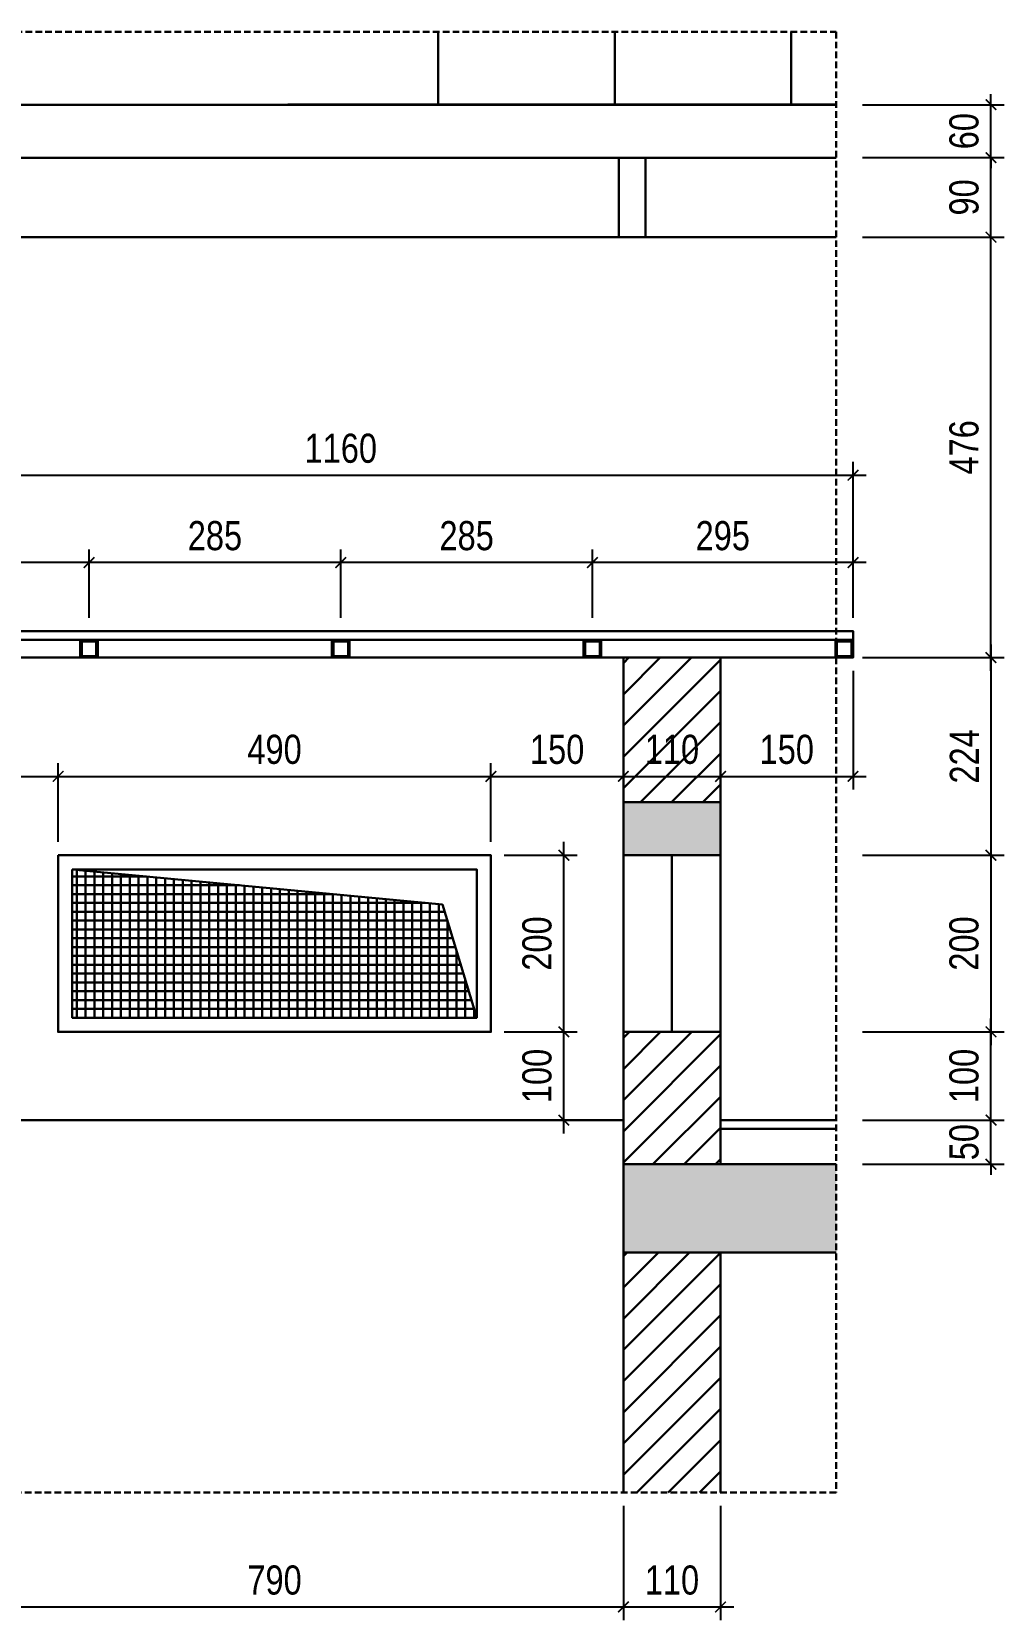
# Model space of a CAD drawing. Header units: millimetres. Extents: x -82962 to 19744, y -138000 to 4535.
# Drawn here: x -22757 to -21656, y -64810 to -63011 of the extents above; entities that cross this region are included whole.
import ezdxf

# ---------------------------------------------------------------- set-up
doc = ezdxf.new("R2010")
doc.units = ezdxf.units.MM
doc.header["$LTSCALE"] = 1000
doc.header["$MEASUREMENT"] = 0
doc.header["$PDMODE"] = 3
doc.linetypes.add('HIDDEN', pattern=[0.375, 0.25, -0.125])
doc.layers.get('0').update_dxf_attribs({"lineweight": 30})
doc.layers.get('DEFPOINTS').update_dxf_attribs({"color": 4, "lineweight": 30})
doc.layers.add('THAY', color=4, linetype='Continuous', lineweight=30)
doc.styles.add('dim', font='arial.ttf', dxfattribs={"width": 0.8})
doc.dimstyles.new('1-100-100', dxfattribs={"dimscale": 0, "dimtxt": 2.2, "dimasz": 0.8, "dimexe": 1, "dimexo": 1, "dimgap": 0.9, "dimtad": 1, "dimdec": 0, "dimzin": 0, "dimdsep": 46, "dimtxsty": 'dim', "dimblk1": 'ARCHTICK', "dimblk2": 'ARCHTICK', "dimsah": 1, "dimcen": 1, "dimdle": 1, "dimclrd": 256, "dimclre": 256, "dimclrt": 1, "dimadec": 0, "dimazin": 0, "dimtfac": 0.0001, "dimtdec": 0, "dimtix": 1, "dimtmove": 2, "dimatfit": 3, "dimldrblk": 'DOT', "dimfxl": 100, "dimtolj": 1, "dimtzin": 0, "dimarcsym": 0})

# ---------------------------------------------------------------- blocks, each defined once
blk = doc.blocks.new('_ARCHTICK')
at = {"color": 0, "linetype": 'ByBlock', "const_width": 0.15}
blk.add_lwpolyline([(-0.5, -0.5), (0.5, 0.5)], dxfattribs=at)
blk = doc.blocks.new('*D1623')
at = {"layer": 'DEFPOINTS', "color": 0, "ltscale": 0.2, "transparency": 16777216}
for p in [(-21830.8, -64243.1), (-21670.5, -64243.1), (-21830.8, -64293.1)]:
    blk.add_point(p, dxfattribs=at)
at = {"layer": 'THAY', "lineweight": -2, "ltscale": 0.2, "transparency": 16777216}
for p, q in [((-21670.5, -64243.1), (-21670.5, -64231.1)), ((-21815.8, -64243.1), (-21655.5, -64243.1)), ((-21670.5, -64293.1), (-21670.5, -64243.1)), ((-21815.8, -64293.1), (-21655.5, -64293.1)), ((-21670.5, -64293.1), (-21670.5, -64305.1))]:
    blk.add_line(p, q, dxfattribs=at)
at = {"layer": 'THAY', "lineweight": -2, "ltscale": 0.2, "transparency": 16777216, "xscale": 12.00000008646124, "yscale": 12.00000008646124, "zscale": 12.00000008646124}
for p, rotation in [((-21670.5, -64243.1), 270), ((-21670.5, -64293.1), 90)]:
    blk.add_blockref('_ARCHTICK', p, dxfattribs=dict(at, rotation=rotation))
at = {"layer": 'THAY', "color": 1, "ltscale": 0.2, "transparency": 16777216, "insert": (-21700.9, -64268.1), "char_height": 33, "attachment_point": 5, "rotation": 90, "style": 'dim'}
blk.add_mtext('\\A1;50', dxfattribs=at)
blk = doc.blocks.new('_DOT')
at = {"color": 0, "linetype": 'ByBlock', "ltscale": 10}
blk.add_line((-0.5, 0), (-1, 0), dxfattribs=at)
at = {"color": 0, "linetype": 'ByBlock', "ltscale": 10, "const_width": 0.5}
blk.add_lwpolyline([(-0.25, 0, 1), (0.25, 0, 1)], format="xyb", close=True, dxfattribs=at)
blk = doc.blocks.new('*D1624')
at = {"layer": 'DEFPOINTS', "color": 0, "ltscale": 0.2, "transparency": 16777216}
for p in [(-21830.8, -64143.1), (-21670.5, -64143.1), (-21830.8, -64243.1)]:
    blk.add_point(p, dxfattribs=at)
at = {"layer": 'THAY', "lineweight": -2, "ltscale": 0.2, "transparency": 16777216}
for p, q in [((-21670.5, -64258.1), (-21670.5, -64128.1)), ((-21815.8, -64143.1), (-21655.5, -64143.1)), ((-21815.8, -64243.1), (-21655.5, -64243.1))]:
    blk.add_line(p, q, dxfattribs=at)
at = {"layer": 'THAY', "lineweight": -2, "ltscale": 0.2, "transparency": 16777216, "xscale": 12.00000008646124, "yscale": 12.00000008646124, "zscale": 12.00000008646124}
for p, rotation in [((-21670.5, -64143.1), 90), ((-21670.5, -64243.1), 270)]:
    blk.add_blockref('_ARCHTICK', p, dxfattribs=dict(at, rotation=rotation))
at = {"layer": 'THAY', "color": 1, "ltscale": 0.2, "transparency": 16777216, "insert": (-21700.9, -64193.1), "char_height": 33, "attachment_point": 5, "rotation": 90, "style": 'dim'}
blk.add_mtext('\\A1;100', dxfattribs=at)
blk = doc.blocks.new('*D1625')
at = {"layer": 'DEFPOINTS', "color": 0, "ltscale": 0.2, "transparency": 16777216}
for p in [(-21830.8, -63243.1), (-21670.5, -63243.1), (-21830.8, -63719.3)]:
    blk.add_point(p, dxfattribs=at)
at = {"layer": 'THAY', "lineweight": -2, "ltscale": 0.2, "transparency": 16777216}
for p, q in [((-21670.5, -63734.3), (-21670.5, -63228.1)), ((-21815.8, -63243.1), (-21655.5, -63243.1)), ((-21815.8, -63719.3), (-21655.5, -63719.3))]:
    blk.add_line(p, q, dxfattribs=at)
at = {"layer": 'THAY', "lineweight": -2, "ltscale": 0.2, "transparency": 16777216, "xscale": 12.00000008646124, "yscale": 12.00000008646124, "zscale": 12.00000008646124}
for p, rotation in [((-21670.5, -63243.1), 90), ((-21670.5, -63719.3), 270)]:
    blk.add_blockref('_ARCHTICK', p, dxfattribs=dict(at, rotation=rotation))
at = {"layer": 'THAY', "color": 1, "ltscale": 0.2, "transparency": 16777216, "insert": (-21700.9, -63481.2), "char_height": 33, "attachment_point": 5, "rotation": 90, "style": 'dim'}
blk.add_mtext('\\A1;476', dxfattribs=at)
blk = doc.blocks.new('*D1626')
at = {"layer": 'DEFPOINTS', "color": 0, "ltscale": 0.2, "transparency": 16777216}
for p in [(-21830.8, -63153.1), (-21670.5, -63153.1), (-21830.8, -63243.1)]:
    blk.add_point(p, dxfattribs=at)
at = {"layer": 'THAY', "lineweight": -2, "ltscale": 0.2, "transparency": 16777216}
for p, q in [((-21670.5, -63258.1), (-21670.5, -63138.1)), ((-21815.8, -63153.1), (-21655.5, -63153.1)), ((-21815.8, -63243.1), (-21655.5, -63243.1))]:
    blk.add_line(p, q, dxfattribs=at)
at = {"layer": 'THAY', "lineweight": -2, "ltscale": 0.2, "transparency": 16777216, "xscale": 12.00000008646124, "yscale": 12.00000008646124, "zscale": 12.00000008646124}
for p, rotation in [((-21670.5, -63153.1), 90), ((-21670.5, -63243.1), 270)]:
    blk.add_blockref('_ARCHTICK', p, dxfattribs=dict(at, rotation=rotation))
at = {"layer": 'THAY', "color": 1, "ltscale": 0.2, "transparency": 16777216, "insert": (-21700.9, -63198.1), "char_height": 33, "attachment_point": 5, "rotation": 90, "style": 'dim'}
blk.add_mtext('\\A1;90', dxfattribs=at)
blk = doc.blocks.new('*D1627')
at = {"layer": 'DEFPOINTS', "color": 0, "ltscale": 0.2, "transparency": 16777216}
for p in [(-21830.8, -63093.1), (-21670.5, -63093.1), (-21830.8, -63153.1)]:
    blk.add_point(p, dxfattribs=at)
at = {"layer": 'THAY', "lineweight": -2, "ltscale": 0.2, "transparency": 16777216}
for p, q in [((-21670.5, -63093.1), (-21670.5, -63081.1)), ((-21815.8, -63093.1), (-21655.5, -63093.1)), ((-21670.5, -63153.1), (-21670.5, -63093.1)), ((-21815.8, -63153.1), (-21655.5, -63153.1)), ((-21670.5, -63153.1), (-21670.5, -63165.1))]:
    blk.add_line(p, q, dxfattribs=at)
at = {"layer": 'THAY', "lineweight": -2, "ltscale": 0.2, "transparency": 16777216, "xscale": 12.00000008646124, "yscale": 12.00000008646124, "zscale": 12.00000008646124}
for p, rotation in [((-21670.5, -63093.1), 270), ((-21670.5, -63153.1), 90)]:
    blk.add_blockref('_ARCHTICK', p, dxfattribs=dict(at, rotation=rotation))
at = {"layer": 'THAY', "color": 1, "ltscale": 0.2, "transparency": 16777216, "insert": (-21700.9, -63123.1), "char_height": 33, "attachment_point": 5, "rotation": 90, "style": 'dim'}
blk.add_mtext('\\A1;60', dxfattribs=at)
blk = doc.blocks.new('*D1632')
at = {"layer": 'DEFPOINTS', "color": 0, "ltscale": 0.2, "transparency": 16777216}
for p in [(-22876.7, -64664.9), (-22086.7, -64664.9), (-22086.7, -64794.5)]:
    blk.add_point(p, dxfattribs=at)
at = {"layer": 'THAY', "lineweight": -2, "ltscale": 0.2, "transparency": 16777216}
for p, q in [((-22876.7, -64679.9), (-22876.7, -64809.5)), ((-22086.7, -64679.9), (-22086.7, -64809.5)), ((-22891.7, -64794.5), (-22071.7, -64794.5))]:
    blk.add_line(p, q, dxfattribs=at)
at = {"layer": 'THAY', "lineweight": -2, "ltscale": 0.2, "transparency": 16777216, "xscale": 12.00000008646124, "yscale": 12.00000008646124, "zscale": 12.00000008646124, "rotation": 180}
blk.add_blockref('_ARCHTICK', (-22876.7, -64794.5), dxfattribs=at)
at = {"layer": 'THAY', "lineweight": -2, "ltscale": 0.2, "transparency": 16777216, "xscale": 12.00000008646124, "yscale": 12.00000008646124, "zscale": 12.00000008646124}
blk.add_blockref('_ARCHTICK', (-22086.7, -64794.5), dxfattribs=at)
at = {"layer": 'THAY', "color": 1, "ltscale": 0.2, "transparency": 16777216, "insert": (-22481.7, -64764.2), "char_height": 33, "attachment_point": 5, "style": 'dim'}
blk.add_mtext('\\A1;790', dxfattribs=at)
blk = doc.blocks.new('*D1633')
at = {"layer": 'DEFPOINTS', "color": 0, "ltscale": 0.2, "transparency": 16777216}
for p in [(-22086.7, -64664.9), (-21976.7, -64664.9), (-21976.7, -64794.5)]:
    blk.add_point(p, dxfattribs=at)
at = {"layer": 'THAY', "lineweight": -2, "ltscale": 0.2, "transparency": 16777216}
for p, q in [((-22086.7, -64679.9), (-22086.7, -64809.5)), ((-21976.7, -64679.9), (-21976.7, -64809.5)), ((-22101.7, -64794.5), (-21961.7, -64794.5))]:
    blk.add_line(p, q, dxfattribs=at)
at = {"layer": 'THAY', "lineweight": -2, "ltscale": 0.2, "transparency": 16777216, "xscale": 12.00000008646124, "yscale": 12.00000008646124, "zscale": 12.00000008646124, "rotation": 180}
blk.add_blockref('_ARCHTICK', (-22086.7, -64794.5), dxfattribs=at)
at = {"layer": 'THAY', "lineweight": -2, "ltscale": 0.2, "transparency": 16777216, "xscale": 12.00000008646124, "yscale": 12.00000008646124, "zscale": 12.00000008646124}
blk.add_blockref('_ARCHTICK', (-21976.7, -64794.5), dxfattribs=at)
at = {"layer": 'THAY', "color": 1, "ltscale": 0.2, "transparency": 16777216, "insert": (-22031.7, -64764.2), "char_height": 33, "attachment_point": 5, "style": 'dim'}
blk.add_mtext('\\A1;110', dxfattribs=at)
blk = doc.blocks.new('*D1658')
at = {"layer": 'DEFPOINTS', "color": 0, "ltscale": 0.2, "transparency": 16777216}
for p in [(-21830.8, -63719.3), (-21830.8, -63943.1), (-21670.5, -63943.1)]:
    blk.add_point(p, dxfattribs=at)
at = {"layer": 'THAY', "lineweight": -2, "ltscale": 0.2, "transparency": 16777216}
for p, q in [((-21815.8, -63719.3), (-21655.5, -63719.3)), ((-21670.5, -63704.3), (-21670.5, -63958.1)), ((-21815.8, -63943.1), (-21655.5, -63943.1))]:
    blk.add_line(p, q, dxfattribs=at)
at = {"layer": 'THAY', "lineweight": -2, "ltscale": 0.2, "transparency": 16777216, "xscale": 12.00000008646124, "yscale": 12.00000008646124, "zscale": 12.00000008646124}
for p, rotation in [((-21670.5, -63719.3), 90), ((-21670.5, -63943.1), 270)]:
    blk.add_blockref('_ARCHTICK', p, dxfattribs=dict(at, rotation=rotation))
at = {"layer": 'THAY', "color": 1, "ltscale": 0.2, "transparency": 16777216, "insert": (-21700.6, -63831.2), "char_height": 33, "attachment_point": 5, "rotation": 90, "style": 'dim'}
blk.add_mtext('\\A1;224', dxfattribs=at)
blk = doc.blocks.new('*D1659')
at = {"layer": 'DEFPOINTS', "color": 0, "ltscale": 0.2, "transparency": 16777216}
for p in [(-21830.8, -63943.1), (-21830.8, -64143.1), (-21670.5, -64143.1)]:
    blk.add_point(p, dxfattribs=at)
at = {"layer": 'THAY', "lineweight": -2, "ltscale": 0.2, "transparency": 16777216}
for p, q in [((-21670.5, -63928.1), (-21670.5, -64158.1)), ((-21815.8, -63943.1), (-21655.5, -63943.1)), ((-21815.8, -64143.1), (-21655.5, -64143.1))]:
    blk.add_line(p, q, dxfattribs=at)
at = {"layer": 'THAY', "lineweight": -2, "ltscale": 0.2, "transparency": 16777216, "xscale": 12.00000008646124, "yscale": 12.00000008646124, "zscale": 12.00000008646124}
for p, rotation in [((-21670.5, -63943.1), 90), ((-21670.5, -64143.1), 270)]:
    blk.add_blockref('_ARCHTICK', p, dxfattribs=dict(at, rotation=rotation))
at = {"layer": 'THAY', "color": 1, "ltscale": 0.2, "transparency": 16777216, "insert": (-21700.9, -64043.1), "char_height": 33, "attachment_point": 5, "rotation": 90, "style": 'dim'}
blk.add_mtext('\\A1;200', dxfattribs=at)
blk = doc.blocks.new('*D1660')
at = {"layer": 'DEFPOINTS', "color": 0, "ltscale": 0.2, "transparency": 16777216}
for p in [(-22726.7, -63853.8), (-22876.7, -63943.1), (-22726.7, -63943.1)]:
    blk.add_point(p, dxfattribs=at)
at = {"layer": 'THAY', "lineweight": -2, "ltscale": 0.2, "transparency": 16777216}
for p, q in [((-22876.7, -63928.1), (-22876.7, -63838.8)), ((-22726.7, -63928.1), (-22726.7, -63838.8)), ((-22891.7, -63853.8), (-22711.7, -63853.8))]:
    blk.add_line(p, q, dxfattribs=at)
at = {"layer": 'THAY', "lineweight": -2, "ltscale": 0.2, "transparency": 16777216, "xscale": 12.00000008646124, "yscale": 12.00000008646124, "zscale": 12.00000008646124, "rotation": 180}
blk.add_blockref('_ARCHTICK', (-22876.7, -63853.8), dxfattribs=at)
at = {"layer": 'THAY', "lineweight": -2, "ltscale": 0.2, "transparency": 16777216, "xscale": 12.00000008646124, "yscale": 12.00000008646124, "zscale": 12.00000008646124}
blk.add_blockref('_ARCHTICK', (-22726.7, -63853.8), dxfattribs=at)
at = {"layer": 'THAY', "color": 1, "ltscale": 0.2, "transparency": 16777216, "insert": (-22801.7, -63823.4), "char_height": 33, "attachment_point": 5, "style": 'dim'}
blk.add_mtext('\\A1;150', dxfattribs=at)
blk = doc.blocks.new('*D1661')
at = {"layer": 'DEFPOINTS', "color": 0, "ltscale": 0.2, "transparency": 16777216}
for p in [(-22236.7, -63853.8), (-22726.7, -63943.1), (-22236.7, -63943.1)]:
    blk.add_point(p, dxfattribs=at)
at = {"layer": 'THAY', "lineweight": -2, "ltscale": 0.2, "transparency": 16777216}
for p, q in [((-22726.7, -63928.1), (-22726.7, -63838.8)), ((-22236.7, -63928.1), (-22236.7, -63838.8)), ((-22741.7, -63853.8), (-22221.7, -63853.8))]:
    blk.add_line(p, q, dxfattribs=at)
at = {"layer": 'THAY', "lineweight": -2, "ltscale": 0.2, "transparency": 16777216, "xscale": 12.00000008646124, "yscale": 12.00000008646124, "zscale": 12.00000008646124, "rotation": 180}
blk.add_blockref('_ARCHTICK', (-22726.7, -63853.8), dxfattribs=at)
at = {"layer": 'THAY', "lineweight": -2, "ltscale": 0.2, "transparency": 16777216, "xscale": 12.00000008646124, "yscale": 12.00000008646124, "zscale": 12.00000008646124}
blk.add_blockref('_ARCHTICK', (-22236.7, -63853.8), dxfattribs=at)
at = {"layer": 'THAY', "color": 1, "ltscale": 0.2, "transparency": 16777216, "insert": (-22481.7, -63823.4), "char_height": 33, "attachment_point": 5, "style": 'dim'}
blk.add_mtext('\\A1;490', dxfattribs=at)
blk = doc.blocks.new('*D1662')
at = {"layer": 'DEFPOINTS', "color": 0, "ltscale": 0.2, "transparency": 16777216}
for p in [(-22086.7, -63853.8), (-22236.7, -63943.1), (-22086.7, -63943.1)]:
    blk.add_point(p, dxfattribs=at)
at = {"layer": 'THAY', "lineweight": -2, "ltscale": 0.2, "transparency": 16777216}
for p, q in [((-22236.7, -63928.1), (-22236.7, -63838.8)), ((-22086.7, -63928.1), (-22086.7, -63838.8)), ((-22251.7, -63853.8), (-22071.7, -63853.8))]:
    blk.add_line(p, q, dxfattribs=at)
at = {"layer": 'THAY', "lineweight": -2, "ltscale": 0.2, "transparency": 16777216, "xscale": 12.00000008646124, "yscale": 12.00000008646124, "zscale": 12.00000008646124, "rotation": 180}
blk.add_blockref('_ARCHTICK', (-22236.7, -63853.8), dxfattribs=at)
at = {"layer": 'THAY', "lineweight": -2, "ltscale": 0.2, "transparency": 16777216, "xscale": 12.00000008646124, "yscale": 12.00000008646124, "zscale": 12.00000008646124}
blk.add_blockref('_ARCHTICK', (-22086.7, -63853.8), dxfattribs=at)
at = {"layer": 'THAY', "color": 1, "ltscale": 0.2, "transparency": 16777216, "insert": (-22161.7, -63823.4), "char_height": 33, "attachment_point": 5, "style": 'dim'}
blk.add_mtext('\\A1;150', dxfattribs=at)
blk = doc.blocks.new('*D1663')
at = {"layer": 'DEFPOINTS', "color": 0, "ltscale": 0.2, "transparency": 16777216}
for p in [(-21976.7, -63853.8), (-22086.7, -63943.1), (-21976.7, -63943.1)]:
    blk.add_point(p, dxfattribs=at)
at = {"layer": 'THAY', "lineweight": -2, "ltscale": 0.2, "transparency": 16777216}
for p, q in [((-22086.7, -63928.1), (-22086.7, -63838.8)), ((-21976.7, -63928.1), (-21976.7, -63838.8)), ((-22101.7, -63853.8), (-21961.7, -63853.8))]:
    blk.add_line(p, q, dxfattribs=at)
at = {"layer": 'THAY', "lineweight": -2, "ltscale": 0.2, "transparency": 16777216, "xscale": 12.00000008646124, "yscale": 12.00000008646124, "zscale": 12.00000008646124, "rotation": 180}
blk.add_blockref('_ARCHTICK', (-22086.7, -63853.8), dxfattribs=at)
at = {"layer": 'THAY', "lineweight": -2, "ltscale": 0.2, "transparency": 16777216, "xscale": 12.00000008646124, "yscale": 12.00000008646124, "zscale": 12.00000008646124}
blk.add_blockref('_ARCHTICK', (-21976.7, -63853.8), dxfattribs=at)
at = {"layer": 'THAY', "color": 1, "ltscale": 0.2, "transparency": 16777216, "insert": (-22031.7, -63823.4), "char_height": 33, "attachment_point": 5, "style": 'dim'}
blk.add_mtext('\\A1;110', dxfattribs=at)
blk = doc.blocks.new('*D1664')
at = {"layer": 'DEFPOINTS', "color": 0, "ltscale": 0.2, "transparency": 16777216}
for p in [(-22236.7, -64143.1), (-22154.1, -64143.1), (-22239.4, -64243.1)]:
    blk.add_point(p, dxfattribs=at)
at = {"layer": 'THAY', "lineweight": -2, "ltscale": 0.2, "transparency": 16777216}
for p, q in [((-22154.1, -64258.1), (-22154.1, -64128.1)), ((-22221.7, -64143.1), (-22139.1, -64143.1)), ((-22224.4, -64243.1), (-22139.1, -64243.1))]:
    blk.add_line(p, q, dxfattribs=at)
at = {"layer": 'THAY', "lineweight": -2, "ltscale": 0.2, "transparency": 16777216, "xscale": 12.00000008646124, "yscale": 12.00000008646124, "zscale": 12.00000008646124}
for p, rotation in [((-22154.1, -64143.1), 90), ((-22154.1, -64243.1), 270)]:
    blk.add_blockref('_ARCHTICK', p, dxfattribs=dict(at, rotation=rotation))
at = {"layer": 'THAY', "color": 1, "ltscale": 0.2, "transparency": 16777216, "insert": (-22184.4, -64193.1), "char_height": 33, "attachment_point": 5, "rotation": 90, "style": 'dim'}
blk.add_mtext('\\A1;100', dxfattribs=at)
blk = doc.blocks.new('*D1665')
at = {"layer": 'DEFPOINTS', "color": 0, "ltscale": 0.2, "transparency": 16777216}
for p in [(-22236.7, -63943.1), (-22154.1, -63943.1), (-22236.7, -64143.1)]:
    blk.add_point(p, dxfattribs=at)
at = {"layer": 'THAY', "lineweight": -2, "ltscale": 0.2, "transparency": 16777216}
for p, q in [((-22154.1, -64158.1), (-22154.1, -63928.1)), ((-22221.7, -63943.1), (-22139.1, -63943.1)), ((-22221.7, -64143.1), (-22139.1, -64143.1))]:
    blk.add_line(p, q, dxfattribs=at)
at = {"layer": 'THAY', "lineweight": -2, "ltscale": 0.2, "transparency": 16777216, "xscale": 12.00000008646124, "yscale": 12.00000008646124, "zscale": 12.00000008646124}
for p, rotation in [((-22154.1, -63943.1), 90), ((-22154.1, -64143.1), 270)]:
    blk.add_blockref('_ARCHTICK', p, dxfattribs=dict(at, rotation=rotation))
at = {"layer": 'THAY', "color": 1, "ltscale": 0.2, "transparency": 16777216, "insert": (-22184.4, -64043.1), "char_height": 33, "attachment_point": 5, "rotation": 90, "style": 'dim'}
blk.add_mtext('\\A1;200', dxfattribs=at)
blk = doc.blocks.new('*D1670')
at = {"layer": 'DEFPOINTS', "color": 0, "ltscale": 0.2, "transparency": 16777216}
for p in [(-21976.7, -63719.3), (-21826.7, -63719.3), (-21826.7, -63853.8)]:
    blk.add_point(p, dxfattribs=at)
at = {"layer": 'THAY', "lineweight": -2, "ltscale": 0.2, "transparency": 16777216}
for p, q in [((-21976.7, -63734.3), (-21976.7, -63868.8)), ((-21826.7, -63734.3), (-21826.7, -63868.8)), ((-21991.7, -63853.8), (-21811.7, -63853.8))]:
    blk.add_line(p, q, dxfattribs=at)
at = {"layer": 'THAY', "lineweight": -2, "ltscale": 0.2, "transparency": 16777216, "xscale": 12.00000008646124, "yscale": 12.00000008646124, "zscale": 12.00000008646124, "rotation": 180}
blk.add_blockref('_ARCHTICK', (-21976.7, -63853.8), dxfattribs=at)
at = {"layer": 'THAY', "lineweight": -2, "ltscale": 0.2, "transparency": 16777216, "xscale": 12.00000008646124, "yscale": 12.00000008646124, "zscale": 12.00000008646124}
blk.add_blockref('_ARCHTICK', (-21826.7, -63853.8), dxfattribs=at)
at = {"layer": 'THAY', "color": 1, "ltscale": 0.2, "transparency": 16777216, "insert": (-21901.7, -63823.4), "char_height": 33, "attachment_point": 5, "style": 'dim'}
blk.add_mtext('\\A1;150', dxfattribs=at)
blk = doc.blocks.new('*D1671')
at = {"layer": 'DEFPOINTS', "color": 0, "ltscale": 0.2, "transparency": 16777216}
for p in [(-22121.7, -63611.7), (-22121.7, -63689.3), (-21826.7, -63689.3)]:
    blk.add_point(p, dxfattribs=at)
at = {"layer": 'THAY', "lineweight": -2, "ltscale": 0.2, "transparency": 16777216}
for p, q in [((-21811.7, -63611.7), (-22136.7, -63611.7)), ((-22121.7, -63674.3), (-22121.7, -63596.7)), ((-21826.7, -63674.3), (-21826.7, -63596.7))]:
    blk.add_line(p, q, dxfattribs=at)
at = {"layer": 'THAY', "lineweight": -2, "ltscale": 0.2, "transparency": 16777216, "xscale": 12.00000008646124, "yscale": 12.00000008646124, "zscale": 12.00000008646124, "rotation": 180}
blk.add_blockref('_ARCHTICK', (-22121.7, -63611.7), dxfattribs=at)
at = {"layer": 'THAY', "lineweight": -2, "ltscale": 0.2, "transparency": 16777216, "xscale": 12.00000008646124, "yscale": 12.00000008646124, "zscale": 12.00000008646124}
blk.add_blockref('_ARCHTICK', (-21826.7, -63611.7), dxfattribs=at)
at = {"layer": 'THAY', "color": 1, "ltscale": 0.2, "transparency": 16777216, "insert": (-21974.2, -63581.4), "char_height": 33, "attachment_point": 5, "style": 'dim'}
blk.add_mtext('\\A1;295', dxfattribs=at)
blk = doc.blocks.new('*D1672')
at = {"layer": 'DEFPOINTS', "color": 0, "ltscale": 0.2, "transparency": 16777216}
for p in [(-22406.7, -63611.7), (-22406.7, -63689.3), (-22121.7, -63689.3)]:
    blk.add_point(p, dxfattribs=at)
at = {"layer": 'THAY', "lineweight": -2, "ltscale": 0.2, "transparency": 16777216}
for p, q in [((-22106.7, -63611.7), (-22421.7, -63611.7)), ((-22406.7, -63674.3), (-22406.7, -63596.7)), ((-22121.7, -63674.3), (-22121.7, -63596.7))]:
    blk.add_line(p, q, dxfattribs=at)
at = {"layer": 'THAY', "lineweight": -2, "ltscale": 0.2, "transparency": 16777216, "xscale": 12.00000008646124, "yscale": 12.00000008646124, "zscale": 12.00000008646124, "rotation": 180}
blk.add_blockref('_ARCHTICK', (-22406.7, -63611.7), dxfattribs=at)
at = {"layer": 'THAY', "lineweight": -2, "ltscale": 0.2, "transparency": 16777216, "xscale": 12.00000008646124, "yscale": 12.00000008646124, "zscale": 12.00000008646124}
blk.add_blockref('_ARCHTICK', (-22121.7, -63611.7), dxfattribs=at)
at = {"layer": 'THAY', "color": 1, "ltscale": 0.2, "transparency": 16777216, "insert": (-22264.2, -63581.4), "char_height": 33, "attachment_point": 5, "style": 'dim'}
blk.add_mtext('\\A1;285', dxfattribs=at)
blk = doc.blocks.new('*D1673')
at = {"layer": 'DEFPOINTS', "color": 0, "ltscale": 0.2, "transparency": 16777216}
for p in [(-22691.7, -63611.7), (-22691.7, -63689.3), (-22406.7, -63689.3)]:
    blk.add_point(p, dxfattribs=at)
at = {"layer": 'THAY', "lineweight": -2, "ltscale": 0.2, "transparency": 16777216}
for p, q in [((-22391.7, -63611.7), (-22706.7, -63611.7)), ((-22691.7, -63674.3), (-22691.7, -63596.7)), ((-22406.7, -63674.3), (-22406.7, -63596.7))]:
    blk.add_line(p, q, dxfattribs=at)
at = {"layer": 'THAY', "lineweight": -2, "ltscale": 0.2, "transparency": 16777216, "xscale": 12.00000008646124, "yscale": 12.00000008646124, "zscale": 12.00000008646124, "rotation": 180}
blk.add_blockref('_ARCHTICK', (-22691.7, -63611.7), dxfattribs=at)
at = {"layer": 'THAY', "lineweight": -2, "ltscale": 0.2, "transparency": 16777216, "xscale": 12.00000008646124, "yscale": 12.00000008646124, "zscale": 12.00000008646124}
blk.add_blockref('_ARCHTICK', (-22406.7, -63611.7), dxfattribs=at)
at = {"layer": 'THAY', "color": 1, "ltscale": 0.2, "transparency": 16777216, "insert": (-22549.2, -63581.4), "char_height": 33, "attachment_point": 5, "style": 'dim'}
blk.add_mtext('\\A1;285', dxfattribs=at)
blk = doc.blocks.new('*D1674')
at = {"layer": 'DEFPOINTS', "color": 0, "ltscale": 0.2, "transparency": 16777216}
for p in [(-22986.7, -63611.7), (-22986.7, -63686.9), (-22691.7, -63689.3)]:
    blk.add_point(p, dxfattribs=at)
at = {"layer": 'THAY', "lineweight": -2, "ltscale": 0.2, "transparency": 16777216}
for p, q in [((-22676.7, -63611.7), (-23001.7, -63611.7)), ((-22986.7, -63671.9), (-22986.7, -63596.7)), ((-22691.7, -63674.3), (-22691.7, -63596.7))]:
    blk.add_line(p, q, dxfattribs=at)
at = {"layer": 'THAY', "lineweight": -2, "ltscale": 0.2, "transparency": 16777216, "xscale": 12.00000008646124, "yscale": 12.00000008646124, "zscale": 12.00000008646124, "rotation": 180}
blk.add_blockref('_ARCHTICK', (-22986.7, -63611.7), dxfattribs=at)
at = {"layer": 'THAY', "lineweight": -2, "ltscale": 0.2, "transparency": 16777216, "xscale": 12.00000008646124, "yscale": 12.00000008646124, "zscale": 12.00000008646124}
blk.add_blockref('_ARCHTICK', (-22691.7, -63611.7), dxfattribs=at)
at = {"layer": 'THAY', "color": 1, "ltscale": 0.2, "transparency": 16777216, "insert": (-22839.2, -63581.4), "char_height": 33, "attachment_point": 5, "style": 'dim'}
blk.add_mtext('\\A1;295', dxfattribs=at)
blk = doc.blocks.new('*D1758')
at = {"layer": 'DEFPOINTS', "color": 0, "ltscale": 0.2, "transparency": 16777216}
for p in [(-21826.7, -63512.7), (-22986.7, -63689.3), (-21826.7, -63689.3)]:
    blk.add_point(p, dxfattribs=at)
at = {"layer": 'THAY', "lineweight": -2, "ltscale": 0.2, "transparency": 16777216}
for p, q in [((-22986.7, -63674.3), (-22986.7, -63497.7)), ((-21826.7, -63674.3), (-21826.7, -63497.7)), ((-23001.7, -63512.7), (-21811.7, -63512.7))]:
    blk.add_line(p, q, dxfattribs=at)
at = {"layer": 'THAY', "lineweight": -2, "ltscale": 0.2, "transparency": 16777216, "xscale": 12.00000008646124, "yscale": 12.00000008646124, "zscale": 12.00000008646124, "rotation": 180}
blk.add_blockref('_ARCHTICK', (-22986.7, -63512.7), dxfattribs=at)
at = {"layer": 'THAY', "lineweight": -2, "ltscale": 0.2, "transparency": 16777216, "xscale": 12.00000008646124, "yscale": 12.00000008646124, "zscale": 12.00000008646124}
blk.add_blockref('_ARCHTICK', (-21826.7, -63512.7), dxfattribs=at)
at = {"layer": 'THAY', "color": 1, "ltscale": 0.2, "transparency": 16777216, "insert": (-22406.7, -63482.4), "char_height": 33, "attachment_point": 5, "style": 'dim'}
blk.add_mtext('\\A1;1160', dxfattribs=at)

msp = doc.modelspace()

# ---------------------------------------------------------------- hatches: boundary and pattern name
at = {"layer": 'THAY', "ltscale": 0.2}
h = msp.add_hatch(dxfattribs=at)
h.set_pattern_fill('_USER', color=256, scale=200, style=0, double=1, pattern_type=0)
h.set_pattern_definition([(180, (-18696.71, -63093.15), (0, 200), []), (90, (-18696.71, -63093.15), (200, 1e-14), [])])
h.paths.add_polyline_path([(-22466.71168, -63010.5176), (-21845.75749, -63010.5176), (-21845.75749, -63093.14737), (-22466.71168, -63093.14737)])
h = msp.add_hatch(dxfattribs=at)
h.set_pattern_fill('ANSI31', color=256, scale=200, style=0, double=1)
h.set_pattern_definition([(45, (-23096.712, -64664.91), (-17.67767, 17.67767), [])])
h.paths.add_polyline_path([(-22876.71168, -63719.31146), (-22986.71168, -63719.31146), (-22986.71168, -63498.01904), (-22986.71168, -63343.14737), (-23096.71168, -63343.14737), (-23096.71168, -64243.14737), (-22876.71168, -64243.14737)])
h.paths.add_polyline_path([(-21976.71168, -64393.14737), (-22086.71168, -64393.14737), (-22086.71168, -64664.91019), (-21976.71168, -64664.91019)])
h.paths.add_polyline_path([(-22986.71168, -64593.14737), (-23096.71168, -64593.14737), (-23096.71168, -64664.91019), (-22986.71168, -64664.91019)])
h.paths.add_polyline_path([(-21976.71168, -64143.14737), (-22086.71168, -64143.14737), (-22086.71168, -64293.14737), (-21976.71168, -64293.14737)])
h.paths.add_polyline_path([(-22086.71168, -63883.14737), (-21976.71168, -63883.14737), (-21976.71168, -63719.31146), (-22086.71168, -63719.31146)])
msp.add_hatch(color=256, dxfattribs=at).paths.add_polyline_path([(-21976.71168, -63883.14737), (-22086.71168, -63883.14737), (-22086.71168, -63943.14737), (-21976.71168, -63943.14737)])
h = msp.add_hatch(dxfattribs=at)
h.set_pattern_fill('_USER', color=256, scale=10, style=0, double=1, pattern_type=0)
h.set_pattern_definition([(0, (-22665.712, -64127.147), (0, 10), []), (90, (-22665.712, -64127.147), (-10, 6e-16), [])])
h.paths.add_polyline_path([(-22252.71168, -64127.14737), (-22291.56485, -63998.99496), (-22710.71168, -63959.14737), (-22710.71168, -64127.14737)])
h = msp.add_hatch(color=256, dxfattribs=at)
h.paths.add_polyline_path([(-21845.75749, -64293.14737), (-22086.71168, -64293.14737), (-22086.71168, -64393.14737), (-21845.75749, -64393.14737)])
h.paths.add_polyline_path([(-22876.71168, -64243.14737), (-23096.71168, -64243.14737), (-23096.71168, -64593.14737), (-22876.71168, -64593.14737)])

# ---------------------------------------------------------------- linework, layer by layer
at = {"layer": 'THAY'}
for p, q in [((-22091.71168, -63243.14737), (-22091.71168, -63153.14737)), ((-22061.71168, -63243.14737), (-22061.71168, -63153.14737)), ((-21976.71168, -64593.14737), (-21976.71168, -64664.91019))]:
    msp.add_line(p, q, dxfattribs=at)
at = {"layer": 'THAY', "linetype": 'Continuous'}
for p, q in [((-22086.71168, -63719.31146), (-22086.71168, -63943.14737)), ((-21976.71168, -63719.31146), (-21976.71168, -63943.14737)), ((-22086.71168, -64143.14737), (-22086.71168, -64293.14737)), ((-21976.71168, -64143.14737), (-21976.71168, -64293.14737)), ((-22086.71168, -64664.91019), (-22086.71168, -64393.14737)), ((-21976.71168, -64664.91019), (-21976.71168, -64393.14737))]:
    msp.add_line(p, q, dxfattribs=at)
at = {"layer": 'THAY', "ltscale": 0.2}
msp.add_line((-22086.71168, -64293.14737), (-22086.71168, -64393.14737), dxfattribs=at)
at = {"layer": 'THAY', "linetype": 'HIDDEN', "ltscale": 0.03}
msp.add_lwpolyline([(-21845.75749, -64664.91019), (-23236.2567, -64664.91019), (-23236.2567, -63010.5176), (-21845.75749, -63010.5176)], close=True, dxfattribs=at)
at = {"layer": 'THAY'}
for points in [[(-21845.75749, -63093.14737), (-22876.71168, -63093.14737)], [(-21845.75749, -63153.14737), (-22876.71168, -63153.14737)], [(-21845.75749, -63243.14737), (-22876.71168, -63243.14737)]]:
    msp.add_lwpolyline(points, dxfattribs=at)
at = {"layer": 'THAY', "ltscale": 0.2}
for points in [[(-22986.71168, -63689.31146), (-21826.71168, -63689.31146), (-21826.71168, -63699.31146), (-21975.05077, -63699.31146), (-21975.05077, -63699.31146), (-22986.71168, -63699.31146)], [(-21826.71168, -63719.31146), (-22986.71168, -63719.31146)], [(-21976.71168, -63719.31146), (-22086.71168, -63719.31146)], [(-22086.71168, -63943.14737), (-21976.71168, -63943.14737)], [(-22031.71168, -63943.14737), (-22031.71168, -64143.14737)], [(-22710.71168, -63959.14737), (-22291.56485, -63998.99496), (-22252.71168, -64127.14737)], [(-21976.71168, -64143.14737), (-22086.71168, -64143.14737)], [(-21845.75749, -64293.14737), (-22086.71168, -64293.14737)]]:
    msp.add_lwpolyline(points, dxfattribs=at)
for points in [[(-22701.71168, -63719.31146), (-22681.71168, -63719.31146), (-22681.71168, -63699.31146), (-22701.71168, -63699.31146)], [(-22699.91168, -63717.51146), (-22683.51168, -63717.51146), (-22683.51168, -63701.11146), (-22699.91168, -63701.11146)], [(-22416.71168, -63719.31146), (-22396.71168, -63719.31146), (-22396.71168, -63699.31146), (-22416.71168, -63699.31146)], [(-22414.91168, -63717.51146), (-22398.51168, -63717.51146), (-22398.51168, -63701.11146), (-22414.91168, -63701.11146)], [(-22111.71168, -63719.31146), (-22131.71168, -63719.31146), (-22131.71168, -63699.31146), (-22111.71168, -63699.31146)], [(-22113.51168, -63717.51146), (-22129.91168, -63717.51146), (-22129.91168, -63701.11146), (-22113.51168, -63701.11146)], [(-21846.71168, -63719.31146), (-21826.71168, -63719.31146), (-21826.71168, -63699.31146), (-21846.71168, -63699.31146)], [(-21844.91168, -63717.51146), (-21828.51168, -63717.51146), (-21828.51168, -63701.11146), (-21844.91168, -63701.11146)], [(-22726.71168, -63943.14737), (-22236.71168, -63943.14737), (-22236.71168, -64143.14737), (-22726.71168, -64143.14737)], [(-22086.71168, -63943.14737), (-21976.71168, -63943.14737), (-21976.71168, -64143.14737), (-22086.71168, -64143.14737)], [(-22710.71168, -63959.14737), (-22252.71168, -63959.14737), (-22252.71168, -64127.14737), (-22710.71168, -64127.14737)]]:
    msp.add_lwpolyline(points, close=True, dxfattribs=at)
at = {"layer": 'THAY', "ltscale": 0.5}
msp.add_lwpolyline([(-22086.71168, -63883.14737), (-21976.71168, -63883.14737), (-21976.71168, -63943.14737), (-22086.71168, -63943.14737)], close=True, dxfattribs=at)
at = {"layer": 'THAY', "ltscale": 0.01}
for points in [[(-22086.71168, -64243.14737), (-23236.2567, -64243.14737)], [(-21845.75749, -64243.14737), (-21976.71168, -64243.14737)]]:
    msp.add_lwpolyline(points, dxfattribs=at)
at = {"layer": 'THAY', "ltscale": 0.5}
for points in [[(-21845.75749, -64243.14737), (-21976.71168, -64243.14737)], [(-21845.75749, -64253.14737), (-21976.71168, -64253.14737)], [(-21845.75749, -64393.14737), (-22086.71168, -64393.14737)]]:
    msp.add_lwpolyline(points, dxfattribs=at)

# ---------------------------------------------------------------- dimensions: what is measured, and where the dimension line sits
at = {"layer": 'THAY', "ltscale": 0.2}
for base, p1, p2, picture, middle in [((-21670.50767, -63093.14737), (-21830.75749, -63153.14737), (-21830.75749, -63093.14737), '*D1627', (-21700.85658, -63123.14737)), ((-21670.50767, -63153.14737), (-21830.75749, -63243.14737), (-21830.75749, -63153.14737), '*D1626', (-21700.85658, -63198.14737)), ((-21670.50767, -63243.14737), (-21830.75749, -63719.31146), (-21830.75749, -63243.14737), '*D1625', (-21700.85658, -63481.22942)), ((-21670.50767, -63943.14737), (-21830.75749, -63719.31146), (-21830.75749, -63943.14737), '*D1658', (-21700.5752, -63831.22942)), ((-22154.0872, -63943.14737), (-22236.71168, -64143.14737), (-22236.71168, -63943.14737), '*D1665', (-22184.43611, -64043.14737)), ((-21670.50767, -64143.14737), (-21830.75749, -63943.14737), (-21830.75749, -64143.14737), '*D1659', (-21700.85658, -64043.14737)), ((-22154.0872, -64143.14737), (-22239.44865, -64243.14737), (-22236.71168, -64143.14737), '*D1664', (-22184.43611, -64193.14737)), ((-21670.50767, -64143.14737), (-21830.75749, -64243.14737), (-21830.75749, -64143.14737), '*D1624', (-21700.85658, -64193.14737)), ((-21670.50767, -64243.14737), (-21830.75749, -64293.14737), (-21830.75749, -64243.14737), '*D1623', (-21700.85658, -64268.14737))]:
    dim = msp.add_linear_dim(base=base, p1=p1, p2=p2, angle=90, dimstyle='1-100-100', override={"dimscale": 15}, dxfattribs=at)
    dim.commit()
    dim.dimension.update_dxf_attribs({"geometry": picture, "text_midpoint": middle})
for base, p1, p2, picture, middle in [((-21826.71168, -63512.72446), (-22986.71168, -63689.31146), (-21826.71168, -63689.31146), '*D1758', (-22406.71168, -63482.37555)), ((-22986.71168, -63611.72446), (-22691.71168, -63689.31146), (-22986.71168, -63686.86619), '*D1674', (-22839.21168, -63581.37555)), ((-22691.71168, -63611.72446), (-22406.71168, -63689.31146), (-22691.71168, -63689.31146), '*D1673', (-22549.21168, -63581.37555)), ((-22406.71168, -63611.72446), (-22121.71168, -63689.31146), (-22406.71168, -63689.31146), '*D1672', (-22264.21168, -63581.37555)), ((-22121.71168, -63611.72446), (-21826.71168, -63689.31146), (-22121.71168, -63689.31146), '*D1671', (-21974.21168, -63581.37555)), ((-21826.71168, -63853.77885), (-21976.71168, -63719.31146), (-21826.71168, -63719.31146), '*D1670', (-21901.71168, -63823.42994)), ((-22726.71168, -63853.77885), (-22876.71168, -63943.14737), (-22726.71168, -63943.14737), '*D1660', (-22801.71168, -63823.42994)), ((-22236.71168, -63853.77885), (-22726.71168, -63943.14737), (-22236.71168, -63943.14737), '*D1661', (-22481.71168, -63823.42994)), ((-22086.71168, -63853.77885), (-22236.71168, -63943.14737), (-22086.71168, -63943.14737), '*D1662', (-22161.71168, -63823.42994)), ((-21976.71168, -63853.77885), (-22086.71168, -63943.14737), (-21976.71168, -63943.14737), '*D1663', (-22031.71168, -63823.42994)), ((-22086.71168, -64794.51919), (-22876.71168, -64664.91019), (-22086.71168, -64664.91019), '*D1632', (-22481.71168, -64764.17028)), ((-21976.71168, -64794.51919), (-22086.71168, -64664.91019), (-21976.71168, -64664.91019), '*D1633', (-22031.71168, -64764.17028))]:
    dim = msp.add_linear_dim(base=base, p1=p1, p2=p2, dimstyle='1-100-100', override={"dimscale": 15}, dxfattribs=at)
    dim.commit()
    dim.dimension.update_dxf_attribs({"geometry": picture, "text_midpoint": middle})

doc.saveas('drawing.dxf')
